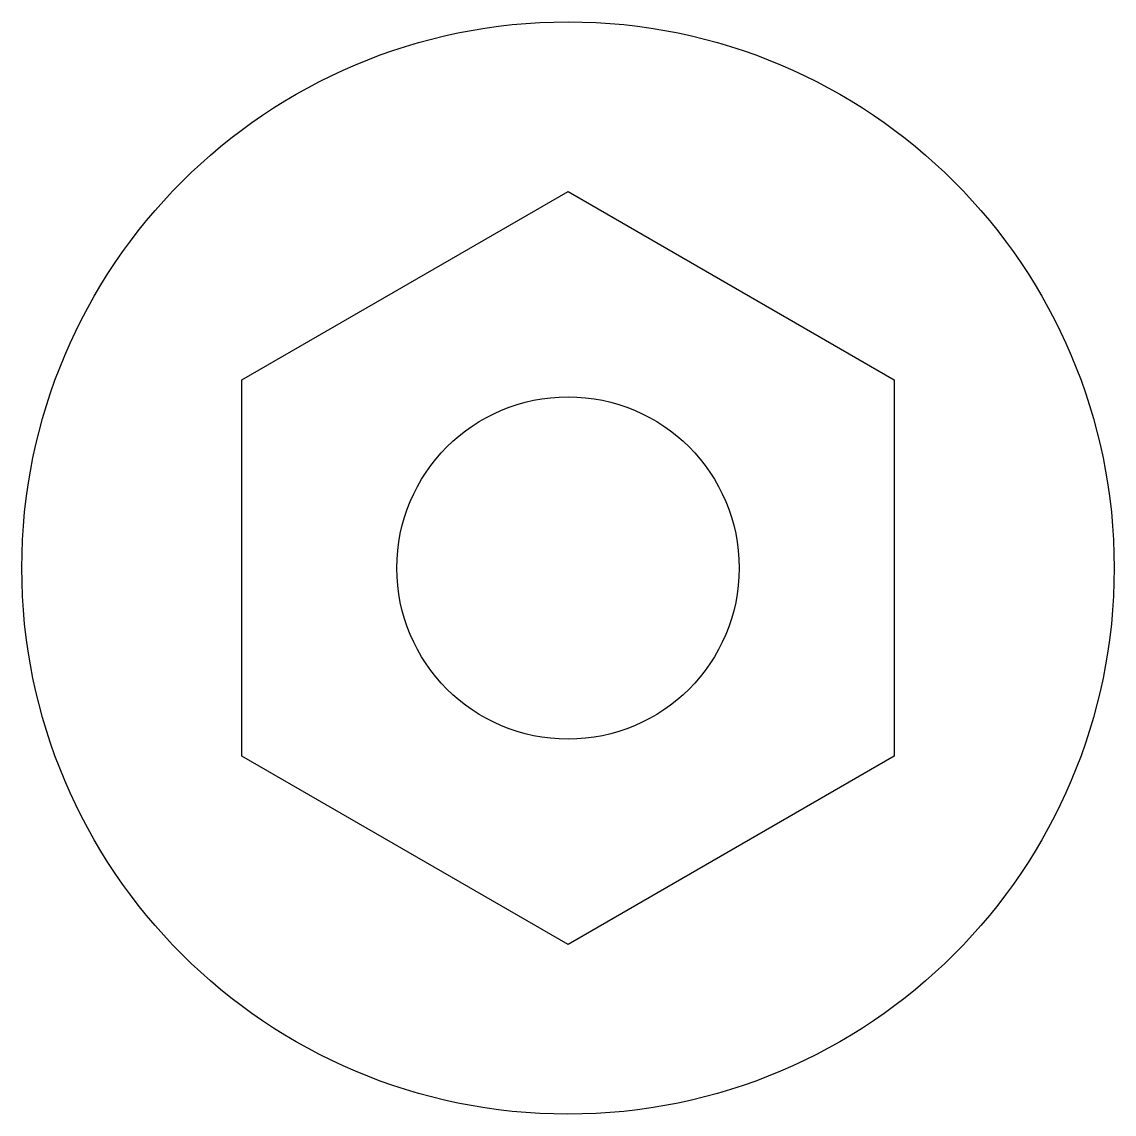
# Model space of a CAD drawing. Header units: millimetres. Extents: x -16.8 to 16.8, y -16.8 to 16.8.
import ezdxf

# ---------------------------------------------------------------- set-up
doc = ezdxf.new("R2010")
doc.units = ezdxf.units.MM
doc.layers.get('0').update_dxf_attribs({"linetype": 'CONTINUOUS'})

msp = doc.modelspace()

# ---------------------------------------------------------------- linework, layer by layer
msp.add_lwpolyline([(0, 11.547), (10, 5.774), (10, -5.774), (0, -11.547), (-10, -5.774), (-10, 5.774)], close=True)
for radius in [16.75, 5.25]:
    msp.add_circle((0, 0), radius)

doc.saveas('drawing.dxf')
